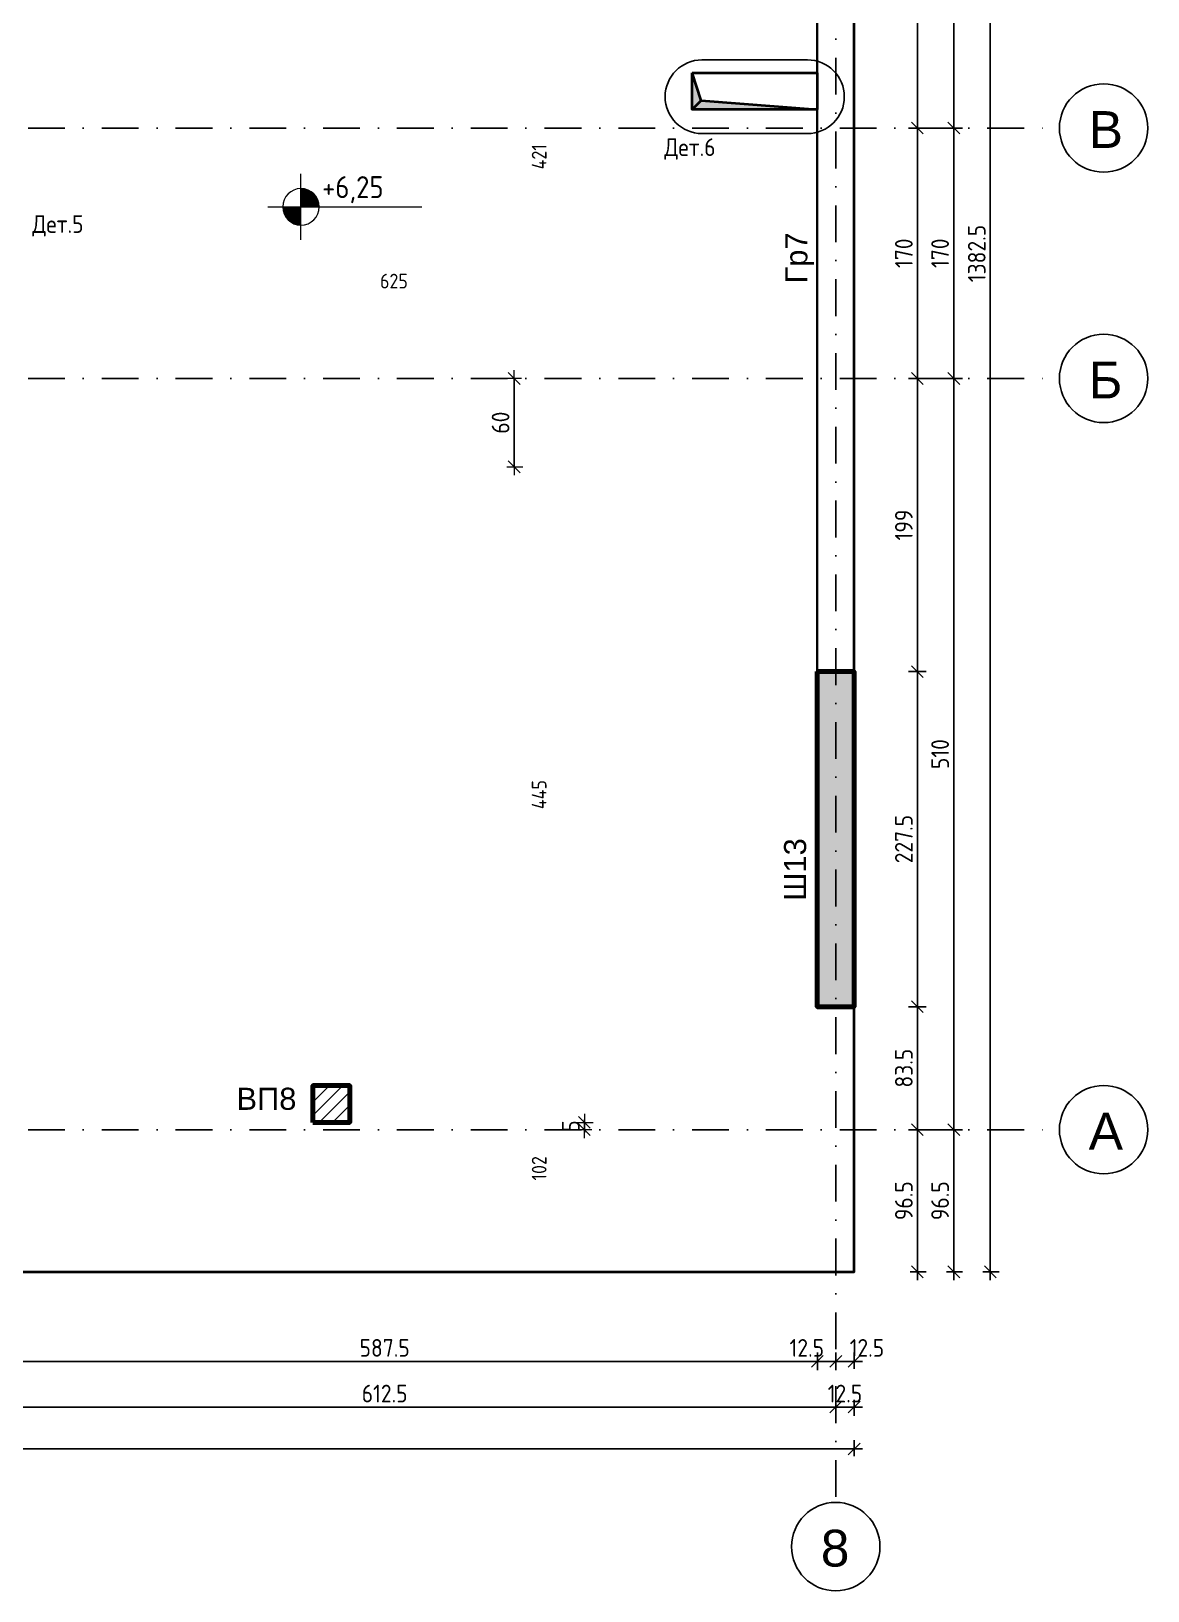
# Model space of a CAD drawing. Header units: millimetres. Extents: x -159 to 6378, y -1181 to 2393.
# Drawn here: x 3830 to 4588, y -101 to 958 of the extents above; entities that cross this region are included whole.
import ezdxf

# ---------------------------------------------------------------- set-up
doc = ezdxf.new("R2010")
doc.units = ezdxf.units.MM
doc.header["$PDMODE"] = 35
doc.linetypes.add('DASHDOT', pattern=[1, 0.5, -0.25, 0, -0.25])
for name, color, linetype, lineweight in [('0_txt', 7, 'Continuous', 18), ('1K_arm_koti_x', 6, 'Continuous', 15), ('1K_arm_koti_y', 82, 'Continuous', 15), ('1K_dupki', 5, 'Continuous', 40), ('1K_gredi', 191, 'Continuous', 35), ('1K_kontur_04', 2, 'Continuous', 40), ('1K_koti_van6ni', 241, 'Continuous', 25), ('1K_shajby', 4, 'Continuous', 80), ('1K_strih-v_poqs', 31, 'Continuous', 25), ('1K_text-gredi', 3, 'Continuous', 35), ('1K_text-osi', 3, 'Continuous', 35), ('1K_text-shajby', 3, 'Continuous', 35), ('1K_text-v_poqs', 3, 'Continuous', 35), ('1K_txt_otvori', 134, 'Continuous', 25), ('1K_v_poqs', 11, 'Continuous', 80), ('1K_znak', 6, 'Continuous', 25)]:
    doc.layers.add(name, color=color, linetype=linetype, lineweight=lineweight)
for name, color, linetype in [('1K_AXIS', 7, 'DASHDOT'), ('1K_otvori-solid', 9, 'Continuous'), ('1K_shajby-solid', 9, 'Continuous')]:
    doc.layers.add(name, color=color, linetype=linetype)
doc.styles.add('DIM', font='romans.shx', dxfattribs={"width": 0.85})
doc.styles.add('Z1', font='ARIAL.TTF')
doc.dimstyles.new('obseg', dxfattribs={"dimtxt": 10, "dimasz": 1, "dimexe": 0.3, "dimexo": 0, "dimgap": 0, "dimtad": 0, "dimrnd": 1, "dimzin": 14, "dimdsep": 46, "dimtxsty": 'DIM', "dimblk": 'DIM2', "dimcen": 0.09, "dimse1": 1, "dimse2": 1, "dimsd1": 1, "dimsd2": 1, "dimclrd": 256, "dimclre": 256, "dimclrt": 256, "dimadec": 0, "dimazin": 0, "dimtfac": 2.307692, "dimtix": 1, "dimtmove": 2, "dimatfit": 3, "dimldrblk": 'DIM2', "dimfxl": 0, "dimtvp": 0.769231, "dimtolj": 1, "dimtzin": 14, "dimarcsym": 0})
doc.dimstyles.new('RAZR1', dxfattribs={"dimtxt": 12, "dimasz": 1, "dimexe": 0.3, "dimexo": 0, "dimgap": 0, "dimtad": 0, "dimrnd": 0.1, "dimzin": 14, "dimdsep": 46, "dimtxsty": 'DIM', "dimblk": 'DIM2', "dimcen": 0.09, "dimse1": 1, "dimse2": 1, "dimclrd": 256, "dimclre": 256, "dimclrt": 41, "dimadec": 8, "dimazin": 0, "dimtfac": 2.307692, "dimtix": 1, "dimtmove": 2, "dimatfit": 3, "dimldrblk": 'DIM2', "dimfxl": 0, "dimtvp": 0.769231, "dimtolj": 1, "dimtzin": 14, "dimarcsym": 0})

# ---------------------------------------------------------------- blocks, each defined once
blk = doc.blocks.new('*D22')
at = {"layer": 'Defpoints', "color": 0}
for p in [(4182.2, 1083.5), (4182.2, 1083.5), (4182.2, 662.5)]:
    blk.add_point(p, dxfattribs=at)
at = {"layer": '1K_arm_koti_x', "insert": (4174.5, 873), "char_height": 10, "attachment_point": 5, "rotation": 90, "style": 'DIM'}
blk.add_mtext('\\A1;421', dxfattribs=at)
blk = doc.blocks.new('DIM2')
for p, q in [((-5.7, 0), (5.7, 0)), ((4, 4), (-4, -4)), ((0, -5), (0, 6))]:
    blk.add_line(p, q)
blk = doc.blocks.new('*D33')
at = {"layer": 'Defpoints', "color": 0}
for p in [(4182.2, 662.5), (4182.2, 217.5), (4182.2, 217.5)]:
    blk.add_point(p, dxfattribs=at)
at = {"layer": '1K_arm_koti_x', "insert": (4174.5, 440), "char_height": 10, "attachment_point": 5, "rotation": 90, "style": 'DIM'}
blk.add_mtext('\\A1;445', dxfattribs=at)
blk = doc.blocks.new('*D36')
at = {"layer": '1K_arm_koti_x', "lineweight": -2}
blk.add_line((4157.5, 663.5), (4157.5, 721.5), dxfattribs=at)
at = {"layer": 'Defpoints', "color": 0}
for p in [(4157.5, 722.5), (4182.2, 722.5), (4182.2, 662.5)]:
    blk.add_point(p, dxfattribs=at)
at = {"layer": '1K_arm_koti_x', "lineweight": -2}
for p, rotation in [((4157.5, 722.5), 90), ((4157.5, 662.5), 270)]:
    blk.add_blockref('DIM2', p, dxfattribs=dict(at, rotation=rotation))
at = {"layer": '1K_arm_koti_x', "color": 41, "insert": (4148.3, 692.5), "char_height": 12, "attachment_point": 5, "rotation": 90, "style": 'DIM'}
blk.add_mtext('\\A1;60', dxfattribs=at)
blk = doc.blocks.new('*D75')
at = {"layer": 'Defpoints', "color": 0}
for p in [(3763.4, 780.9), (4388.4, 780.9), (4388.4, 780.9)]:
    blk.add_point(p, dxfattribs=at)
at = {"layer": '1K_arm_koti_y', "insert": (4075.9, 788.6), "char_height": 10, "attachment_point": 5, "style": 'DIM'}
blk.add_mtext('\\A1;625', dxfattribs=at)
blk = doc.blocks.new('*D92')
at = {"layer": 'Defpoints', "color": 0}
for p in [(4182.2, 217.5), (4182.2, 116), (4182.2, 116)]:
    blk.add_point(p, dxfattribs=at)
at = {"layer": '1K_arm_koti_x', "insert": (4174.5, 186.3), "char_height": 10, "attachment_point": 5, "rotation": 90, "style": 'DIM'}
blk.add_mtext('\\A1;102', dxfattribs=at)
blk = doc.blocks.new('*D93')
at = {"layer": '1K_arm_koti_x', "lineweight": -2}
for p, q in [((4205.2, 218.5), (4205.2, 219.5)), ((4205.2, 212.5), (4205.2, 217.5)), ((4205.2, 211.5), (4205.2, 210.5))]:
    blk.add_line(p, q, dxfattribs=at)
at = {"layer": 'Defpoints', "color": 0}
for p in [(4182.2, 217.5), (4182.2, 212.5), (4205.2, 217.5)]:
    blk.add_point(p, dxfattribs=at)
at = {"layer": '1K_arm_koti_x', "lineweight": -2}
for p, rotation in [((4205.2, 217.5), 270), ((4205.2, 212.5), 90)]:
    blk.add_blockref('DIM2', p, dxfattribs=dict(at, rotation=rotation))
at = {"layer": '1K_arm_koti_x', "color": 41, "insert": (4196, 215), "char_height": 12, "attachment_point": 5, "rotation": 90, "style": 'DIM'}
blk.add_mtext('\\A1;5', dxfattribs=at)
blk = doc.blocks.new('kota etaj')
at = {"layer": '0_txt'}
for p, q in [((22.4, 22.4), (22.4, -22.4)), ((0, 0), (104.4, 0))]:
    blk.add_line(p, q, dxfattribs=at)
at = {"layer": '0_txt', "const_width": 12.4}
for points in [[(22.4, 6.2, 0.414214), (16.2, 0, 0.414214)], [(22.4, -6.2, 0.414214), (28.6, 0, 0.414214)]]:
    blk.add_lwpolyline(points, format="xyb", dxfattribs=at)
at = {"layer": '0_txt'}
blk.add_circle((22.4, 0), 12.4, dxfattribs=at)
blk = doc.blocks.new('*D153')
at = {"layer": '1K_koti_van6ni', "lineweight": -2}
blk.add_line((118.6, 211.5), (118.6, 117), dxfattribs=at)
at = {"layer": 'Defpoints', "color": 0}
for p in [(286.4, 212.5), (118.6, 116), (4388.4, 116)]:
    blk.add_point(p, dxfattribs=at)
at = {"layer": '1K_koti_van6ni', "lineweight": -2}
for p, rotation in [((118.6, 212.5), 90), ((118.6, 116), 270)]:
    blk.add_blockref('DIM2', p, dxfattribs=dict(at, rotation=rotation))
at = {"layer": '1K_koti_van6ni', "color": 41, "insert": (109.4, 164.3), "char_height": 12, "attachment_point": 5, "rotation": 90, "style": 'DIM'}
blk.add_mtext('\\A1;96.5', dxfattribs=at)
blk = doc.blocks.new('*D159')
at = {"layer": '1K_koti_van6ni', "lineweight": -2}
blk.add_line((94.3, 211.5), (94.3, 117), dxfattribs=at)
at = {"layer": 'Defpoints', "color": 0}
for p in [(286.4, 212.5), (94.3, 116), (4388.4, 116)]:
    blk.add_point(p, dxfattribs=at)
at = {"layer": '1K_koti_van6ni', "lineweight": -2}
for p, rotation in [((94.3, 212.5), 90), ((94.3, 116), 270)]:
    blk.add_blockref('DIM2', p, dxfattribs=dict(at, rotation=rotation))
at = {"layer": '1K_koti_van6ni', "color": 41, "insert": (85.1, 164.3), "char_height": 12, "attachment_point": 5, "rotation": 90, "style": 'DIM'}
blk.add_mtext('\\A1;96.5', dxfattribs=at)
blk = doc.blocks.new('*D160')
at = {"layer": '1K_koti_van6ni', "lineweight": -2}
blk.add_line((68.1, 117), (68.1, 1497.5), dxfattribs=at)
at = {"layer": 'Defpoints', "color": 0}
for p in [(68.1, 1498.5), (313.9, 1498.5), (4388.4, 116)]:
    blk.add_point(p, dxfattribs=at)
at = {"layer": '1K_koti_van6ni', "lineweight": -2}
for p, rotation in [((68.1, 1498.5), 90), ((68.1, 116), 270)]:
    blk.add_blockref('DIM2', p, dxfattribs=dict(at, rotation=rotation))
at = {"layer": '1K_koti_van6ni', "color": 41, "insert": (58.8, 807.3), "char_height": 12, "attachment_point": 5, "rotation": 90, "style": 'DIM'}
blk.add_mtext('\\A1;1382.5', dxfattribs=at)
blk = doc.blocks.new('*D161')
at = {"layer": '1K_koti_van6ni', "lineweight": -2}
blk.add_line((4362.4, 55.2), (3776.9, 55.2), dxfattribs=at)
at = {"layer": 'Defpoints', "color": 0}
for p in [(4363.4, 296), (3775.9, 283.5), (3775.9, 55.2)]:
    blk.add_point(p, dxfattribs=at)
at = {"layer": '1K_koti_van6ni', "lineweight": -2, "rotation": 180}
blk.add_blockref('DIM2', (3775.9, 55.2), dxfattribs=at)
at = {"layer": '1K_koti_van6ni', "lineweight": -2}
blk.add_blockref('DIM2', (4363.4, 55.2), dxfattribs=at)
at = {"layer": '1K_koti_van6ni', "color": 41, "insert": (4069.6, 64.4), "char_height": 12, "attachment_point": 5, "style": 'DIM'}
blk.add_mtext('\\A1;587.5', dxfattribs=at)
blk = doc.blocks.new('*D187')
at = {"layer": '1K_koti_van6ni', "lineweight": -2}
for p, q in [((4374.9, 24.2), (4373.9, 24.2)), ((4388.4, 24.2), (4375.9, 24.2)), ((4389.4, 24.2), (4390.4, 24.2))]:
    blk.add_line(p, q, dxfattribs=at)
at = {"layer": 'Defpoints', "color": 0}
for p in [(4375.9, 212.5), (4388.4, 116), (4375.9, 24.2)]:
    blk.add_point(p, dxfattribs=at)
at = {"layer": '1K_koti_van6ni', "lineweight": -2}
blk.add_blockref('DIM2', (4375.9, 24.2), dxfattribs=at)
at = {"layer": '1K_koti_van6ni', "lineweight": -2, "rotation": 180}
blk.add_blockref('DIM2', (4388.4, 24.2), dxfattribs=at)
at = {"layer": '1K_koti_van6ni', "color": 41, "insert": (4382.1, 33.4), "char_height": 12, "attachment_point": 5, "style": 'DIM'}
blk.add_mtext('\\A1;12.5', dxfattribs=at)
blk = doc.blocks.new('*D188')
at = {"layer": '1K_koti_van6ni', "lineweight": -2}
blk.add_line((4374.9, 24.2), (3764.4, 24.2), dxfattribs=at)
at = {"layer": 'Defpoints', "color": 0}
for p in [(3763.4, 212.5), (4375.9, 212.5), (3763.4, 24.2)]:
    blk.add_point(p, dxfattribs=at)
at = {"layer": '1K_koti_van6ni', "lineweight": -2, "rotation": 180}
blk.add_blockref('DIM2', (3763.4, 24.2), dxfattribs=at)
at = {"layer": '1K_koti_van6ni', "lineweight": -2}
blk.add_blockref('DIM2', (4375.9, 24.2), dxfattribs=at)
at = {"layer": '1K_koti_van6ni', "color": 41, "insert": (4069.6, 33.4), "char_height": 12, "attachment_point": 5, "style": 'DIM'}
blk.add_mtext('\\A1;612.5', dxfattribs=at)
blk = doc.blocks.new('*D196')
at = {"layer": '1K_koti_van6ni', "lineweight": -2}
blk.add_line((192.4, -4.2), (4387.4, -4.2), dxfattribs=at)
at = {"layer": 'Defpoints', "color": 0}
for p in [(191.4, 1193.5), (4388.4, 116), (4388.4, -4.2)]:
    blk.add_point(p, dxfattribs=at)
at = {"layer": '1K_koti_van6ni', "lineweight": -2, "rotation": 180}
blk.add_blockref('DIM2', (191.4, -4.2), dxfattribs=at)
at = {"layer": '1K_koti_van6ni', "lineweight": -2}
blk.add_blockref('DIM2', (4388.4, -4.2), dxfattribs=at)
at = {"layer": '1K_koti_van6ni', "color": 41, "insert": (2289.9, 5), "char_height": 12, "attachment_point": 5, "style": 'DIM'}
blk.add_mtext('\\A1;4197', dxfattribs=at)
blk = doc.blocks.new('*D203')
at = {"layer": '1K_koti_van6ni', "lineweight": -2}
blk.add_line((4364.4, 55.2), (4374.9, 55.2), dxfattribs=at)
at = {"layer": 'Defpoints', "color": 0}
for p in [(4363.4, 296), (4375.9, 212.5), (4375.9, 55.2)]:
    blk.add_point(p, dxfattribs=at)
at = {"layer": '1K_koti_van6ni', "lineweight": -2, "rotation": 180}
blk.add_blockref('DIM2', (4363.4, 55.2), dxfattribs=at)
at = {"layer": '1K_koti_van6ni', "lineweight": -2}
blk.add_blockref('DIM2', (4375.9, 55.2), dxfattribs=at)
at = {"layer": '1K_koti_van6ni', "color": 41, "insert": (4356.2, 64.4), "char_height": 12, "attachment_point": 5, "style": 'DIM'}
blk.add_mtext('\\A1;12.5', dxfattribs=at)
blk = doc.blocks.new('*D204')
at = {"layer": '1K_koti_van6ni', "lineweight": -2}
blk.add_line((4376.9, 55.2), (4387.4, 55.2), dxfattribs=at)
at = {"layer": 'Defpoints', "color": 0}
for p in [(4388.4, 296), (4375.9, 212.5), (4388.4, 55.2)]:
    blk.add_point(p, dxfattribs=at)
at = {"layer": '1K_koti_van6ni', "lineweight": -2, "rotation": 180}
blk.add_blockref('DIM2', (4375.9, 55.2), dxfattribs=at)
at = {"layer": '1K_koti_van6ni', "lineweight": -2}
blk.add_blockref('DIM2', (4388.4, 55.2), dxfattribs=at)
at = {"layer": '1K_koti_van6ni', "color": 41, "insert": (4397, 64.4), "char_height": 12, "attachment_point": 5, "style": 'DIM'}
blk.add_mtext('\\A1;12.5', dxfattribs=at)
blk = doc.blocks.new('*D205')
at = {"layer": '1K_koti_van6ni', "lineweight": -2}
blk.add_line((4431.3, 117), (4431.3, 211.5), dxfattribs=at)
at = {"layer": 'Defpoints', "color": 0}
for p in [(4375.9, 212.5), (4431.3, 212.5), (4388.4, 116)]:
    blk.add_point(p, dxfattribs=at)
at = {"layer": '1K_koti_van6ni', "lineweight": -2}
for p, rotation in [((4431.3, 212.5), 90), ((4431.3, 116), 270)]:
    blk.add_blockref('DIM2', p, dxfattribs=dict(at, rotation=rotation))
at = {"layer": '1K_koti_van6ni', "color": 41, "insert": (4422.1, 164.3), "char_height": 12, "attachment_point": 5, "rotation": 90, "style": 'DIM'}
blk.add_mtext('\\A1;96.5', dxfattribs=at)
blk = doc.blocks.new('*D206')
at = {"layer": '1K_koti_van6ni', "lineweight": -2}
blk.add_line((4431.3, 213.5), (4431.3, 295), dxfattribs=at)
at = {"layer": 'Defpoints', "color": 0}
for p in [(4388.4, 296), (4431.3, 296), (4375.9, 212.5)]:
    blk.add_point(p, dxfattribs=at)
at = {"layer": '1K_koti_van6ni', "lineweight": -2}
for p, rotation in [((4431.3, 296), 90), ((4431.3, 212.5), 270)]:
    blk.add_blockref('DIM2', p, dxfattribs=dict(at, rotation=rotation))
at = {"layer": '1K_koti_van6ni', "color": 41, "insert": (4422.1, 254.3), "char_height": 12, "attachment_point": 5, "rotation": 90, "style": 'DIM'}
blk.add_mtext('\\A1;83.5', dxfattribs=at)
blk = doc.blocks.new('*D207')
at = {"layer": '1K_koti_van6ni', "lineweight": -2}
blk.add_line((4431.3, 297), (4431.3, 522.5), dxfattribs=at)
at = {"layer": 'Defpoints', "color": 0}
for p in [(4388.4, 523.5), (4431.3, 523.5), (4388.4, 296)]:
    blk.add_point(p, dxfattribs=at)
at = {"layer": '1K_koti_van6ni', "lineweight": -2}
for p, rotation in [((4431.3, 523.5), 90), ((4431.3, 296), 270)]:
    blk.add_blockref('DIM2', p, dxfattribs=dict(at, rotation=rotation))
at = {"layer": '1K_koti_van6ni', "color": 41, "insert": (4422.1, 409.8), "char_height": 12, "attachment_point": 5, "rotation": 90, "style": 'DIM'}
blk.add_mtext('\\A1;227.5', dxfattribs=at)
blk = doc.blocks.new('*D208')
at = {"layer": '1K_koti_van6ni', "lineweight": -2}
blk.add_line((4431.3, 524.5), (4431.3, 721.5), dxfattribs=at)
at = {"layer": 'Defpoints', "color": 0}
for p in [(4375.9, 722.5), (4431.3, 722.5), (4388.4, 523.5)]:
    blk.add_point(p, dxfattribs=at)
at = {"layer": '1K_koti_van6ni', "lineweight": -2}
for p, rotation in [((4431.3, 722.5), 90), ((4431.3, 523.5), 270)]:
    blk.add_blockref('DIM2', p, dxfattribs=dict(at, rotation=rotation))
at = {"layer": '1K_koti_van6ni', "color": 41, "insert": (4422.1, 623), "char_height": 12, "attachment_point": 5, "rotation": 90, "style": 'DIM'}
blk.add_mtext('\\A1;199', dxfattribs=at)
blk = doc.blocks.new('*D209')
at = {"layer": '1K_koti_van6ni', "lineweight": -2}
blk.add_line((4431.3, 723.5), (4431.3, 891.5), dxfattribs=at)
at = {"layer": 'Defpoints', "color": 0}
for p in [(4375.9, 892.5), (4431.3, 892.5), (4375.9, 722.5)]:
    blk.add_point(p, dxfattribs=at)
at = {"layer": '1K_koti_van6ni', "lineweight": -2}
for p, rotation in [((4431.3, 892.5), 90), ((4431.3, 722.5), 270)]:
    blk.add_blockref('DIM2', p, dxfattribs=dict(at, rotation=rotation))
at = {"layer": '1K_koti_van6ni', "color": 41, "insert": (4422.1, 807.5), "char_height": 12, "attachment_point": 5, "rotation": 90, "style": 'DIM'}
blk.add_mtext('\\A1;170', dxfattribs=at)
blk = doc.blocks.new('*D210')
at = {"layer": '1K_koti_van6ni', "lineweight": -2}
blk.add_line((4431.3, 893.5), (4431.3, 1062.5), dxfattribs=at)
at = {"layer": 'Defpoints', "color": 0}
for p in [(4388.4, 1063.5), (4431.3, 1063.5), (4375.9, 892.5)]:
    blk.add_point(p, dxfattribs=at)
at = {"layer": '1K_koti_van6ni', "lineweight": -2}
for p, rotation in [((4431.3, 1063.5), 90), ((4431.3, 892.5), 270)]:
    blk.add_blockref('DIM2', p, dxfattribs=dict(at, rotation=rotation))
at = {"layer": '1K_koti_van6ni', "color": 41, "insert": (4422.1, 978), "char_height": 12, "attachment_point": 5, "rotation": 90, "style": 'DIM'}
blk.add_mtext('\\A1;171', dxfattribs=at)
blk = doc.blocks.new('*D221')
at = {"layer": '1K_koti_van6ni', "lineweight": -2}
blk.add_line((4456, 1072.5), (4456, 893.5), dxfattribs=at)
at = {"layer": 'Defpoints', "color": 0}
for p in [(4375.9, 1073.5), (4375.9, 892.5), (4456, 892.5)]:
    blk.add_point(p, dxfattribs=at)
at = {"layer": '1K_koti_van6ni', "lineweight": -2}
for p, rotation in [((4456, 1073.5), 90), ((4456, 892.5), 270)]:
    blk.add_blockref('DIM2', p, dxfattribs=dict(at, rotation=rotation))
at = {"layer": '1K_koti_van6ni', "color": 41, "insert": (4446.7, 983), "char_height": 12, "attachment_point": 5, "rotation": 90, "style": 'DIM'}
blk.add_mtext('\\A1;181', dxfattribs=at)
blk = doc.blocks.new('*D222')
at = {"layer": '1K_koti_van6ni', "lineweight": -2}
blk.add_line((4456, 891.5), (4456, 723.5), dxfattribs=at)
at = {"layer": 'Defpoints', "color": 0}
for p in [(4375.9, 892.5), (4375.9, 722.5), (4456, 722.5)]:
    blk.add_point(p, dxfattribs=at)
at = {"layer": '1K_koti_van6ni', "lineweight": -2}
for p, rotation in [((4456, 892.5), 90), ((4456, 722.5), 270)]:
    blk.add_blockref('DIM2', p, dxfattribs=dict(at, rotation=rotation))
at = {"layer": '1K_koti_van6ni', "color": 41, "insert": (4446.7, 807.5), "char_height": 12, "attachment_point": 5, "rotation": 90, "style": 'DIM'}
blk.add_mtext('\\A1;170', dxfattribs=at)
blk = doc.blocks.new('*D223')
at = {"layer": '1K_koti_van6ni', "lineweight": -2}
blk.add_line((4456, 721.5), (4456, 213.5), dxfattribs=at)
at = {"layer": 'Defpoints', "color": 0}
for p in [(4375.9, 722.5), (4375.9, 212.5), (4456, 212.5)]:
    blk.add_point(p, dxfattribs=at)
at = {"layer": '1K_koti_van6ni', "lineweight": -2}
for p, rotation in [((4456, 722.5), 90), ((4456, 212.5), 270)]:
    blk.add_blockref('DIM2', p, dxfattribs=dict(at, rotation=rotation))
at = {"layer": '1K_koti_van6ni', "color": 41, "insert": (4446.7, 467.5), "char_height": 12, "attachment_point": 5, "rotation": 90, "style": 'DIM'}
blk.add_mtext('\\A1;510', dxfattribs=at)
blk = doc.blocks.new('*D224')
at = {"layer": '1K_koti_van6ni', "lineweight": -2}
blk.add_line((4456, 211.5), (4456, 117), dxfattribs=at)
at = {"layer": 'Defpoints', "color": 0}
for p in [(4375.9, 212.5), (4388.4, 116), (4456, 116)]:
    blk.add_point(p, dxfattribs=at)
at = {"layer": '1K_koti_van6ni', "lineweight": -2}
for p, rotation in [((4456, 212.5), 90), ((4456, 116), 270)]:
    blk.add_blockref('DIM2', p, dxfattribs=dict(at, rotation=rotation))
at = {"layer": '1K_koti_van6ni', "color": 41, "insert": (4446.7, 164.3), "char_height": 12, "attachment_point": 5, "rotation": 90, "style": 'DIM'}
blk.add_mtext('\\A1;96.5', dxfattribs=at)
blk = doc.blocks.new('*D225')
at = {"layer": '1K_koti_van6ni', "lineweight": -2}
blk.add_line((4480.8, 117), (4480.8, 1497.5), dxfattribs=at)
at = {"layer": 'Defpoints', "color": 0}
for p in [(4388.4, 1498.5), (4480.8, 1498.5), (4388.4, 116)]:
    blk.add_point(p, dxfattribs=at)
at = {"layer": '1K_koti_van6ni', "lineweight": -2}
for p, rotation in [((4480.8, 1498.5), 90), ((4480.8, 116), 270)]:
    blk.add_blockref('DIM2', p, dxfattribs=dict(at, rotation=rotation))
at = {"layer": '1K_koti_van6ni', "color": 41, "insert": (4471.6, 807.3), "char_height": 12, "attachment_point": 5, "rotation": 90, "style": 'DIM'}
blk.add_mtext('\\A1;1382.5', dxfattribs=at)

msp = doc.modelspace()

# ---------------------------------------------------------------- hatches: boundary and pattern name
at = {"layer": '1K_otvori-solid'}
h = msp.add_hatch(color=256, dxfattribs=at)
h.paths.add_polyline_path([(4278.358, 905.016), (4284.455, 911.114), (4278.358, 930.016)])
h.paths.add_polyline_path([(4284.455, 911.114), (4278.358, 905.016), (4363.358, 905.016)])
at = {"layer": '1K_shajby-solid'}
msp.add_hatch(color=256, dxfattribs=at).paths.add_polyline_path([(4388.358, 523.516), (4363.358, 523.516), (4363.358, 296.016), (4388.358, 296.016)])
at = {"layer": '1K_strih-v_poqs'}
h = msp.add_hatch(dxfattribs=at)
h.set_pattern_fill('ANSI31', color=256, scale=2, style=0)
h.paths.add_polyline_path([(4045.858, 217.516), (4045.858, 242.516), (4020.858, 242.516), (4020.858, 217.516)])

# ---------------------------------------------------------------- linework, layer by layer
at = {"layer": '1K_AXIS', "ltscale": 50}
for p, q in [((4375.858, 1641.582), (4375.858, -40.511)), ((19.855, 892.516), (4527.734, 892.516)), ((19.855, 722.516), (4527.734, 722.516)), ((19.855, 212.516), (4527.734, 212.516))]:
    msp.add_line(p, q, dxfattribs=at)
at = {"layer": '1K_dupki'}
for p, q in [((4284.455, 911.114), (4278.358, 930.016)), ((4278.358, 905.016), (4284.455, 911.114)), ((4284.455, 911.114), (4363.358, 905.016))]:
    msp.add_line(p, q, dxfattribs=at)
msp.add_lwpolyline([(4278.358, 930.016), (4363.358, 930.016), (4363.358, 905.016), (4278.358, 905.016)], close=True, dxfattribs=at)
at = {"layer": '1K_gredi'}
msp.add_line((4363.358, 1063.516), (4363.358, 523.516), dxfattribs=at)
at = {"layer": '1K_kontur_04'}
msp.add_lwpolyline([(2715.858, 237.244), (2980.858, 211.131), (2980.858, 145.926), (3367.858, 114.332), (3367.858, 217.516), (3763.358, 217.516), (3763.358, 116.016), (4388.358, 116.016), (4388.358, 1498.516), (3512.858, 1498.516), (3512.858, 1353.516), (3237.358, 1353.516), (3237.358, 1498.516), (1472.858, 1498.516)], dxfattribs=at)
at = {"layer": '1K_shajby'}
msp.add_lwpolyline([(4363.358, 523.516), (4388.358, 523.516), (4388.358, 296.016), (4363.358, 296.016)], close=True, dxfattribs=at)
at = {"layer": '1K_txt_otvori'}
msp.add_lwpolyline([(4356.688, 888.76), (4285.027, 888.76, -1), (4285.027, 938.76), (4356.688, 938.76, -1)], format="xyb", close=True, dxfattribs=at)
at = {"layer": '1K_v_poqs', "ltscale": 0.3}
msp.add_lwpolyline([(4020.858, 217.516), (4045.858, 217.516), (4045.858, 242.516), (4020.858, 242.516)], close=True, dxfattribs=at)
at = {"layer": '1K_znak'}
for centre in [(4557.734, 892.516, 0), (4557.734, 722.516, 0), (4557.734, 212.516, 0), (4375.858, -70.511)]:
    msp.add_circle(centre, 30, dxfattribs=at)

# ---------------------------------------------------------------- block references
at = {"layer": '0_txt', "xscale": -1, "rotation": 180}
msp.add_blockref('kota etaj', (3990.376, 839.007), dxfattribs=at)

# ---------------------------------------------------------------- texts
at = {"layer": '0_txt', "style": 'DIM', "width": 0.85}
msp.add_text('+6,25', height=14.9299, dxfattribs=at).set_placement((4027.119, 844.927))
at = {"layer": '1K_text-gredi', "style": 'Z1'}
msp.add_text('Гр7', height=15, rotation=90, dxfattribs=at).set_placement((4356.585, 787, 0))
at = {"layer": '1K_text-osi', "style": 'Z1'}
for s, p in [('В', (4547.597, 878.985, 0)), ('Б', (4547.597, 708.985, 0)), ('A', (4547.597, 198.985, 0)), ('8', (4365.72, -84.042))]:
    msp.add_text(s, height=25, dxfattribs=at).set_placement(p)
at = {"layer": '1K_text-shajby', "style": 'Z1'}
msp.add_text('Ш13', height=15, rotation=90, dxfattribs=at).set_placement((4355.742, 367.867))
at = {"layer": '1K_text-v_poqs', "style": 'Z1'}
msp.add_text('ВП8', height=15, dxfattribs=at).set_placement((3968.993, 226))
at = {"layer": '1K_txt_otvori', "style": 'DIM', "width": 0.85}
for s, p in [('Дет.6', (4259.468, 873.503)), ('Дет.5', (3830.337, 821.321))]:
    msp.add_text(s, height=12, dxfattribs=at).set_placement(p)

# ---------------------------------------------------------------- dimensions: what is measured, and where the dimension line sits
at = {"layer": '1K_arm_koti_x'}
for base, p1, p2, dimstyle, picture, middle in [((4182.218, 1083.516), (4182.218, 662.516), (4182.218, 1083.516), 'obseg', '*D22', (4174.526, 873.016)), ((4157.495, 722.516), (4182.218, 662.516), (4182.218, 722.516), 'RAZR1', '*D36', (4148.265, 692.516)), ((4182.218, 217.516), (4182.218, 662.516), (4182.218, 217.516), 'obseg', '*D33', (4174.526, 440.016)), ((4205.247, 217.516), (4182.218, 212.516), (4182.218, 217.516), 'RAZR1', '*D93', (4196.017, 215.016))]:
    dim = msp.add_linear_dim(base=base, p1=p1, p2=p2, angle=90, dimstyle=dimstyle, dxfattribs=at)
    dim.commit()
    dim.dimension.update_dxf_attribs({"geometry": picture, "text_midpoint": middle})
dim = msp.add_linear_dim(base=(4182.218, 116.016), p1=(4182.218, 217.516), p2=(4182.218, 116.016), angle=90, dimstyle='obseg', dxfattribs=at)
dim.commit()
dim.dimension.update_dxf_attribs({"geometry": '*D92', "text_midpoint": (4174.526, 186.278), "dimtype": 160})
at = {"layer": '1K_arm_koti_y'}
dim = msp.add_linear_dim(base=(4388.358, 780.939), p1=(3763.358, 780.939), p2=(4388.358, 780.939), dimstyle='obseg', dxfattribs=at)
dim.commit()
dim.dimension.update_dxf_attribs({"geometry": '*D75', "text_midpoint": (4075.858, 788.631)})
at = {"layer": '1K_koti_van6ni'}
for base, p1, p2, picture, middle in [((68.051, 1498.516), (4388.358, 116.016), (313.858, 1498.516), '*D160', (58.82, 807.266)), ((4480.791, 1498.516), (4388.358, 116.016), (4388.358, 1498.516), '*D225', (4471.561, 807.266)), ((4455.966, 892.516), (4375.858, 1073.516), (4375.858, 892.516), '*D221', (4446.735, 983.016)), ((4431.345, 1063.516), (4375.858, 892.516), (4388.358, 1063.516), '*D210', (4422.114, 978.016)), ((4431.345, 892.516), (4375.858, 722.516), (4375.858, 892.516), '*D209', (4422.114, 807.516)), ((4455.966, 722.516), (4375.858, 892.516), (4375.858, 722.516), '*D222', (4446.735, 807.516)), ((4431.345, 722.516), (4388.358, 523.516), (4375.858, 722.516), '*D208', (4422.114, 623.016)), ((4455.966, 212.516), (4375.858, 722.516), (4375.858, 212.516), '*D223', (4446.735, 467.516)), ((4431.345, 523.516), (4388.358, 296.016), (4388.358, 523.516), '*D207', (4422.114, 409.766)), ((4431.345, 296.016), (4375.858, 212.516), (4388.358, 296.016), '*D206', (4422.114, 254.266)), ((94.286, 116.016), (286.358, 212.516), (4388.358, 116.016), '*D159', (85.055, 164.266)), ((118.624, 116.016), (286.358, 212.516), (4388.358, 116.016), '*D153', (109.394, 164.266)), ((4431.345, 212.516), (4388.358, 116.016), (4375.858, 212.516), '*D205', (4422.114, 164.266)), ((4455.966, 116.016), (4375.858, 212.516), (4388.358, 116.016), '*D224', (4446.735, 164.266))]:
    dim = msp.add_linear_dim(base=base, p1=p1, p2=p2, angle=90, dimstyle='RAZR1', dxfattribs=at)
    dim.commit()
    dim.dimension.update_dxf_attribs({"geometry": picture, "text_midpoint": middle})
for base, p1, p2, picture, middle in [((4388.358, -4.224), (191.358, 1193.516), (4388.358, 116.016), '*D196', (2289.858, 5.007)), ((3775.858, 55.198), (4363.358, 296.016), (3775.858, 283.516), '*D161', (4069.608, 64.428)), ((3763.358, 24.167), (4375.858, 212.516), (3763.358, 212.516), '*D188', (4069.608, 33.397)), ((4375.858, 24.167), (4388.358, 116.016), (4375.858, 212.516), '*D187', (4382.108, 33.397))]:
    dim = msp.add_linear_dim(base=base, p1=p1, p2=p2, dimstyle='RAZR1', dxfattribs=at)
    dim.commit()
    dim.dimension.update_dxf_attribs({"geometry": picture, "text_midpoint": middle})
for base, p1, p2, picture, middle in [((4375.858, 55.198), (4363.358, 296.016), (4375.858, 212.516), '*D203', (4356.159, 64.428)), ((4388.358, 55.198), (4375.858, 212.516), (4388.358, 296.016), '*D204', (4397.046, 64.428))]:
    dim = msp.add_linear_dim(base=base, p1=p1, p2=p2, dimstyle='RAZR1', dxfattribs=at)
    dim.commit()
    dim.dimension.update_dxf_attribs({"geometry": picture, "text_midpoint": middle, "dimtype": 160})

doc.saveas('drawing.dxf')
